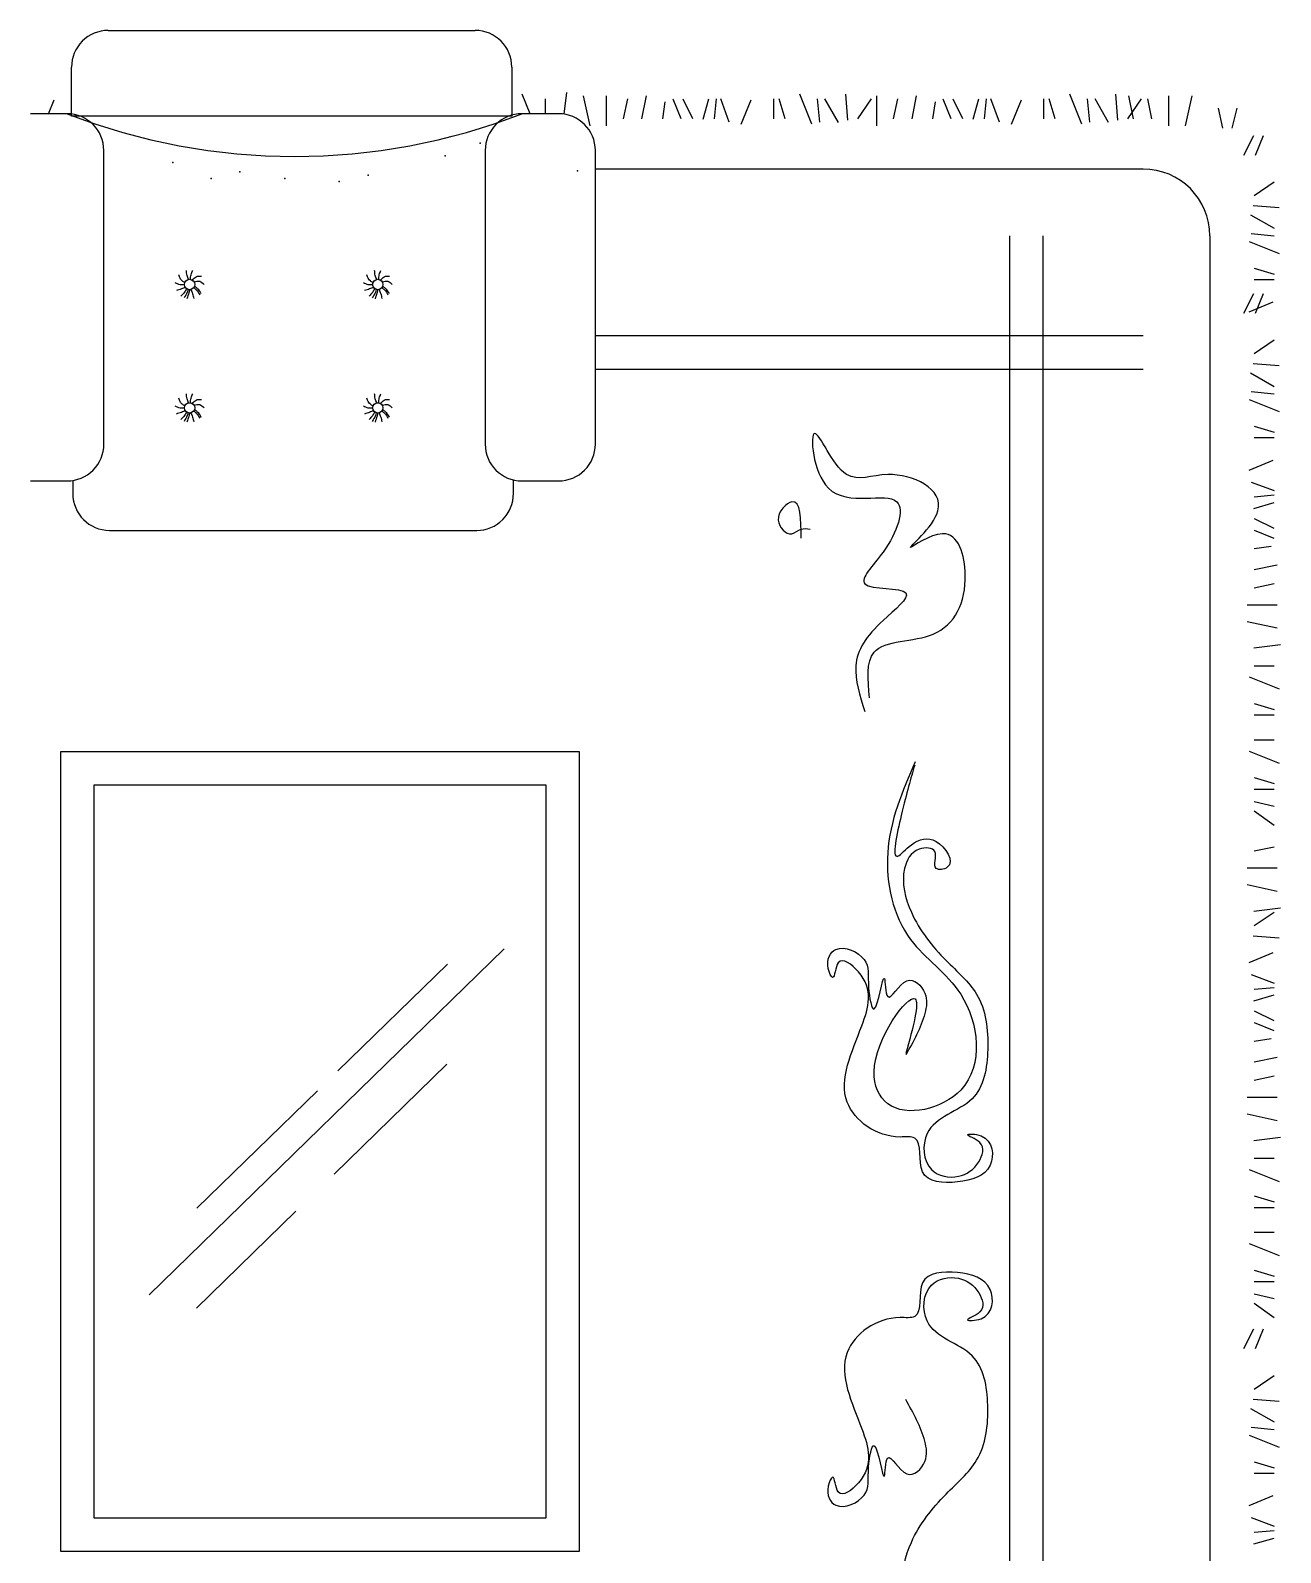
# Model space of a CAD drawing. Header units: millimetres. Extents: x 356 to 23963, y 1202 to 21076.
# Drawn here: x 22065 to 23937, y 13429 to 15709 of the extents above; entities that cross this region are included whole.
import ezdxf

# ---------------------------------------------------------------- set-up
doc = ezdxf.new("R2010")
doc.units = ezdxf.units.MM

msp = doc.modelspace()

# ---------------------------------------------------------------- linework, layer by layer
at = {"color": 0}
for p, q in [((22181.2, 15709.5, -342.9), (22730.7, 15709.5, -342.9)), ((22126.2, 15581.2, -342.9), (22126.2, 15654.5, -342.9)), ((22785.7, 15654.5, -342.9), (22785.7, 15581.2, -342.9)), ((22091.6, 15584.7, -342.9), (22100.1, 15605.3, -342.9)), ((22813.2, 15584.7, -342.9), (22801.4, 15614.2, -342.9)), ((22836.3, 15584.7, -342.9), (22836.3, 15607.1, -342.9)), ((22863.9, 15584.1, -342.9), (22867.9, 15616.5, -342.9)), ((22902.8, 15566.7, -342.9), (22892.8, 15611.5, -342.9)), ((22927.7, 15566.7, -342.9), (22927.7, 15611.5, -342.9)), ((22953, 15577.1, -342.9), (22959.4, 15607.1, -342.9)), ((22980.5, 15577.1, -342.9), (22987.4, 15611.5, -342.9)), ((23011.7, 15577.1, -342.9), (23015.6, 15602.3, -342.9)), ((23039.5, 15577.1, -342.9), (23027.3, 15606.5, -342.9)), ((23056.9, 15577.1, -342.9), (23042.2, 15606.5, -342.9)), ((23072.1, 15576.6, -342.9), (23080.8, 15607.1, -342.9)), ((23091.6, 15607.1, -342.9), (23088.8, 15577.1, -342.9)), ((23111.4, 15572.3, -342.9), (23098.5, 15607.1, -342.9)), ((23129.4, 15569.3, -342.9), (23144.3, 15605.3, -342.9)), ((23178, 15577.1, -342.9), (23178, 15607.1, -342.9)), ((23195.1, 15577.1, -342.9), (23186.1, 15607.1, -342.9)), ((23234.9, 15569.3, -342.9), (23216.9, 15614.2, -342.9)), ((23246.9, 15572.3, -342.9), (23243.4, 15607.1, -342.9)), ((23274.9, 15571.7, -342.9), (23254.7, 15607.1, -342.9)), ((23288.8, 15575.3, -342.9), (23285.8, 15614.2, -342.9)), ((23303.9, 15577.1, -342.9), (23324.2, 15607.1, -342.9)), ((23332.2, 15566.7, -342.9), (23332.2, 15611.5, -342.9)), ((23357.5, 15577.1, -342.9), (23364, 15607.1, -342.9)), ((23385.1, 15577.1, -342.9), (23391.9, 15611.5, -342.9)), ((23416.2, 15577.1, -342.9), (23420.1, 15602.3, -342.9)), ((23444, 15577.1, -342.9), (23431.8, 15606.5, -342.9)), ((23461.4, 15577.1, -342.9), (23446.7, 15606.5, -342.9)), ((23476.6, 15576.6, -342.9), (23485.3, 15607.1, -342.9)), ((23496.1, 15607.1, -342.9), (23493.4, 15577.1, -342.9)), ((23515.9, 15572.3, -342.9), (23503, 15607.1, -342.9)), ((23533.9, 15569.3, -342.9), (23548.9, 15605.3, -342.9)), ((23582.5, 15577.1, -342.9), (23582.5, 15607.1, -342.9)), ((23599.6, 15577.1, -342.9), (23590.6, 15607.1, -342.9)), ((23639.4, 15569.3, -342.9), (23621.4, 15614.2, -342.9)), ((23651.4, 15572.3, -342.9), (23647.9, 15607.1, -342.9)), ((23679.5, 15571.7, -342.9), (23659.2, 15607.1, -342.9)), ((23693.3, 15575.3, -342.9), (23690.3, 15614.2, -342.9)), ((23708.4, 15577.1, -342.9), (23728.7, 15607.1, -342.9)), ((23717, 15577.1, -342.9), (23710.1, 15611.5, -342.9)), ((23744.5, 15577.1, -342.9), (23738.1, 15607.1, -342.9)), ((23769.9, 15566.7, -342.9), (23769.9, 15611.5, -342.9)), ((23794.8, 15566.7, -342.9), (23804.7, 15611.5, -342.9)), ((22119.6, 15584.7, -342.9), (22064.6, 15584.7, -342.9)), ((22785.7, 15581.2, -342.9), (22126.2, 15581.2, -342.9)), ((22132.9, 15583.1, -342.9), (22131.4, 15580.2, -342.9)), ((22855.8, 15584.7, -342.9), (22800.8, 15584.7, -342.9)), ((23850.6, 15563.3, -342.9), (23844, 15593.3, -342.9)), ((23864.6, 15563.3, -342.9), (23872.1, 15593.3, -342.9)), ((23882.2, 15522.8, -342.9), (23896.9, 15552.2, -342.9)), ((23899.5, 15522.8, -342.9), (23911.8, 15552.2, -342.9)), ((22174.7, 15089.7, -342.9), (22174.6, 15529.7, -342.9)), ((22745.8, 15529.7, -342.9), (22745.8, 15089.7, -342.9)), ((22910.8, 15089.7, -342.9), (22910.8, 15529.7, -342.9)), ((23731.3, 15501.8, -342.9), (22910.8, 15501.8, -342.9)), ((23897.8, 15462.4, -342.9), (23927.7, 15482.6, -342.9)), ((23895.9, 15447.2, -342.9), (23934.9, 15444.2, -342.9)), ((23892.3, 15433.4, -342.9), (23927.7, 15413.1, -342.9)), ((23531.3, 15401.8, -342.9), (23531.3, 12943.3, -342.9)), ((23581.3, 15401.8, -342.9), (23581.3, 12961.2, -342.9)), ((23831.3, 15401.8, -342.9), (23831.3, 12501.6, -342.9)), ((23889.9, 15393.3, -342.9), (23934.9, 15375.3, -342.9)), ((23892.9, 15405.3, -342.9), (23927.7, 15401.8, -342.9)), ((23897.8, 15353.5, -342.9), (23927.7, 15344.5, -342.9)), ((23897.8, 15336.4, -342.9), (23927.7, 15336.4, -342.9)), ((23882.2, 15286, -342.9), (23896.9, 15315.4, -342.9)), ((23889.9, 15287.8, -342.9), (23925.9, 15302.8, -342.9)), ((23899.5, 15286, -342.9), (23911.8, 15315.4, -342.9)), ((23731.3, 15251.8, -342.9), (22910.8, 15251.8, -342.9)), ((23897.8, 15225.5, -342.9), (23927.7, 15245.8, -342.9)), ((23895.9, 15210.4, -342.9), (23934.9, 15207.4, -342.9)), ((23731.3, 15201.8, -342.9), (22910.8, 15201.8, -342.9)), ((23892.3, 15196.5, -342.9), (23927.7, 15176.3, -342.9)), ((23892.9, 15168.4, -342.9), (23927.7, 15165, -342.9)), ((23889.9, 15156.5, -342.9), (23934.9, 15138.5, -342.9)), ((23897.8, 15116.7, -342.9), (23927.7, 15107.6, -342.9)), ((23897.8, 15099.6, -342.9), (23927.7, 15099.6, -342.9)), ((23889.9, 15050.9, -342.9), (23925.9, 15065.9, -342.9)), ((22064.7, 15034.7, -342.9), (22119.7, 15034.7, -342.9)), ((22128.1, 15035.4, -342.9), (22128.1, 15015.6, -342.9)), ((22788.1, 15015.6, -342.9), (22788.1, 15036.2, -342.9)), ((22800.8, 15034.7, -342.9), (22855.8, 15034.7, -342.9)), ((23892.9, 15033, -342.9), (23927.7, 15020.1, -342.9)), ((23927.7, 15013.2, -342.9), (23897.8, 15010.4, -342.9)), ((23897.3, 14993.6, -342.9), (23927.7, 15002.4, -342.9)), ((22183.1, 14960.6, -342.9), (22733.1, 14960.6, -342.9)), ((23897.8, 14978.5, -342.9), (23927.2, 14963.8, -342.9)), ((23897.8, 14961.1, -342.9), (23927.2, 14948.9, -342.9)), ((23897.8, 14933.3, -342.9), (23922.9, 14937.1, -342.9)), ((23897.8, 14902.1, -342.9), (23932.1, 14909, -342.9)), ((23897.8, 14874.6, -342.9), (23927.7, 14881, -342.9)), ((23887.3, 14849.2, -342.9), (23932.1, 14849.2, -342.9)), ((23887.3, 14824.3, -342.9), (23932.1, 14814.4, -342.9)), ((23897.3, 14784.5, -342.9), (23937.1, 14789.5, -342.9)), ((23897.8, 14757.9, -342.9), (23927.7, 14757.9, -342.9)), ((23889.9, 14741, -342.9), (23934.9, 14723, -342.9)), ((23897.8, 14701.2, -342.9), (23927.7, 14692.2, -342.9)), ((23897.8, 14684.1, -342.9), (23927.7, 14684.1, -342.9)), ((23897.8, 14646.8, -342.9), (23927.7, 14646.8, -342.9)), ((22109.7, 14628.8, -342.9), (22109.7, 13431.5, -342.9)), ((22886.9, 14628.8, -342.9), (22109.7, 14628.8, -342.9)), ((22886.9, 13431.5, -342.9), (22886.9, 14628.8, -342.9)), ((23889.9, 14630, -342.9), (23934.9, 14612, -342.9)), ((22159.7, 14578.8, -342.9), (22159.7, 13481.5, -342.9)), ((22836.9, 14578.8, -342.9), (22159.7, 14578.8, -342.9)), ((22836.9, 13481.5, -342.9), (22836.9, 14578.8, -342.9)), ((23897.8, 14590.2, -342.9), (23927.7, 14581.2, -342.9)), ((23897.8, 14573.1, -342.9), (23927.7, 14573.1, -342.9)), ((23897.8, 14554.4, -342.9), (23927.7, 14547.7, -342.9)), ((23897.8, 14540.5, -342.9), (23927.7, 14519.1, -342.9)), ((23897.8, 14480.4, -342.9), (23927.7, 14486.8, -342.9)), ((23887.3, 14455, -342.9), (23932.1, 14455, -342.9)), ((23887.3, 14430.1, -342.9), (23932.1, 14420.2, -342.9)), ((23897.3, 14390.3, -342.9), (23937.1, 14395.3, -342.9)), ((23897.8, 14368.6, -342.9), (23927.7, 14388.8, -342.9)), ((23895.9, 14353.4, -342.9), (23934.9, 14350.4, -342.9)), ((22242.4, 13815.6, -342.9), (22774.3, 14333.8, -342.9)), ((23889.9, 14313.3, -342.9), (23925.9, 14328.3, -342.9)), ((22525.2, 14151, -342.9), (22689.1, 14310.7, -342.9)), ((23892.9, 14295.4, -342.9), (23927.7, 14282.5, -342.9)), ((23927.7, 14275.6, -342.9), (23897.8, 14272.8, -342.9)), ((23897.3, 14256, -342.9), (23927.7, 14264.8, -342.9)), ((23897.8, 14240.9, -342.9), (23927.2, 14226.2, -342.9)), ((23897.8, 14223.5, -342.9), (23927.2, 14211.3, -342.9)), ((23897.8, 14195.7, -342.9), (23922.9, 14199.6, -342.9)), ((22519.4, 13996.3, -342.9), (22688.4, 14161, -342.9)), ((23897.8, 14164.5, -342.9), (23932.1, 14171.4, -342.9)), ((23897.8, 14137, -342.9), (23927.7, 14143.4, -342.9)), ((22314, 13945.3, -342.9), (22494.6, 14121.3, -342.9)), ((23887.3, 14111.7, -342.9), (23932.1, 14111.7, -342.9)), ((23887.3, 14086.8, -342.9), (23932.1, 14076.8, -342.9)), ((23897.3, 14046.9, -342.9), (23937.1, 14051.9, -342.9)), ((23889.9, 14003.4, -342.9), (23934.9, 13985.4, -342.9)), ((23897.8, 14020.3, -342.9), (23927.7, 14020.3, -342.9)), ((23897.8, 13963.6, -342.9), (23927.7, 13954.6, -342.9)), ((22313.3, 13795.5, -342.9), (22462.3, 13940.6, -342.9)), ((23897.8, 13946.5, -342.9), (23927.7, 13946.5, -342.9)), ((23897.8, 13909.3, -342.9), (23927.7, 13909.3, -342.9)), ((23889.9, 13892.4, -342.9), (23934.9, 13874.4, -342.9)), ((23897.8, 13852.6, -342.9), (23927.7, 13843.6, -342.9)), ((23897.8, 13835.5, -342.9), (23927.7, 13835.5, -342.9)), ((23897.8, 13816.8, -342.9), (23927.7, 13810.1, -342.9)), ((23897.8, 13802.9, -342.9), (23927.7, 13781.6, -342.9)), ((23882.2, 13734.9, -342.9), (23896.9, 13764.3, -342.9)), ((23899.5, 13734.9, -342.9), (23911.8, 13764.3, -342.9)), ((23897.8, 13674.4, -342.9), (23927.7, 13694.6, -342.9)), ((23895.9, 13659.2, -342.9), (23934.9, 13656.2, -342.9)), ((23892.3, 13645.4, -342.9), (23927.7, 13625.2, -342.9)), ((23892.9, 13617.3, -342.9), (23927.7, 13613.8, -342.9)), ((23889.9, 13605.3, -342.9), (23934.9, 13587.4, -342.9)), ((23897.8, 13565.5, -342.9), (23927.7, 13556.5, -342.9)), ((23897.8, 13548.4, -342.9), (23927.7, 13548.4, -342.9)), ((23889.9, 13499.8, -342.9), (23925.9, 13514.8, -342.9)), ((22159.7, 13481.5, -342.9), (22836.9, 13481.5, -342.9)), ((23892.9, 13481.8, -342.9), (23927.7, 13469, -342.9)), ((23927.7, 13462, -342.9), (23897.8, 13459.3, -342.9)), ((22109.7, 13431.5, -342.9), (22886.9, 13431.5, -342.9)), ((23897.3, 13442.5, -342.9), (23927.7, 13451.2, -342.9))]:
    msp.add_line(p, q, dxfattribs=at)
for centre in [(22303, 15328.9, -342.9), (22584.9, 15328.9, -342.9), (22303, 15144.1, -342.9), (22584.9, 15144.1, -342.9)]:
    msp.add_circle(centre, 7.76, dxfattribs=at)
for centre, radius, start, end in [((22181.2, 15654.5, -342.9), 55, 90.0003, 180.0003), ((22730.7, 15654.5, -342.9), 55, 0.0003, 90.0003), ((22460.2, 16460.3, -342.9), 939.5, 248.7452, 291.2555), ((22119.6, 15529.7, -342.9), 55, 0.0003, 90.0003), ((22800.8, 15529.7, -342.9), 55, 90.0003, 180.0003), ((22855.8, 15529.7, -342.9), 55, 0.0003, 90.0003), ((23731.3, 15401.8, -342.9), 100, 0, 90), ((22119.7, 15089.7, -342.9), 55, 270.0003, 0.0003), ((22800.8, 15089.7, -342.9), 55, 180.0003, 270.0003), ((22855.8, 15089.7, -342.9), 55, 270.0003, 0.0003), ((22183.1, 15015.6, -342.9), 55, 180.0003, 270.0003), ((22733.1, 15015.6, -342.9), 55, 270.0003, 0.0003)]:
    msp.add_arc(centre, radius, start, end, dxfattribs=at)
for points, knots in [([(22301.6, 15336.5, -342.9), (22300.7, 15338.5, -342.9), (22298.7, 15342.8, -342.9), (22298.4, 15347.6, -342.9), (22298.3, 15350.1, -342.9)], [0, 0, 0, 0, 5.930312, 12.843632, 12.843632, 12.843632, 12.843632]), ([(22304.4, 15336.5, -342.9), (22304.5, 15338.9, -342.9), (22304.8, 15343.6, -342.9), (22306.8, 15347.9, -342.9), (22307.9, 15350.1, -342.9)], [0, 0, 0, 0, 6.497422, 12.853051, 12.853051, 12.853051, 12.853051]), ([(22583.5, 15336.5, -342.9), (22582.5, 15338.5, -342.9), (22580.6, 15342.8, -342.9), (22580.3, 15347.6, -342.9), (22580.2, 15350.1, -342.9)], [0, 0, 0, 0, 5.930312, 12.843632, 12.843632, 12.843632, 12.843632]), ([(22586.3, 15336.5, -342.9), (22586.4, 15338.9, -342.9), (22586.7, 15343.6, -342.9), (22588.7, 15347.9, -342.9), (22589.7, 15350.1, -342.9)], [0, 0, 0, 0, 6.497422, 12.853051, 12.853051, 12.853051, 12.853051]), ([(22295.3, 15328.3, -342.9), (22293.1, 15328.2, -342.9), (22288.2, 15328.1, -342.9), (22283.8, 15330.3, -342.9), (22281.4, 15331.5, -342.9)], [0, 0, 0, 0, 5.895147, 13.127489, 13.127489, 13.127489, 13.127489]), ([(22296.6, 15324.5, -342.9), (22294.6, 15323.7, -342.9), (22290.3, 15321.9, -342.9), (22285.8, 15320.5, -342.9), (22283.2, 15319.7, -342.9)], [0, 0, 0, 0, 5.674604, 12.874291, 12.874291, 12.874291, 12.874291]), ([(22295.9, 15332.1, -342.9), (22294.5, 15332.7, -342.9), (22290.9, 15334.4, -342.9), (22288.3, 15339, -342.9), (22287.1, 15342.3, -342.9), (22286.7, 15343.3, -342.9)], [0, 0, 0, 0, 4.195117, 10.720817, 13.688099, 13.688099, 13.688099, 13.688099]), ([(22298.4, 15322.6, -342.9), (22297.5, 15320.9, -342.9), (22295.2, 15316.7, -342.9), (22291.9, 15313.4, -342.9), (22289.9, 15311.5, -342.9)], [0, 0, 0, 0, 5.351689, 12.796405, 12.796405, 12.796405, 12.796405]), ([(22307.3, 15335.3, -342.9), (22309, 15337.4, -342.9), (22312.4, 15341.8, -342.9), (22317.9, 15341.5, -342.9), (22320.8, 15341.4, -342.9)], [0, 0, 0, 0, 6.856105, 14.205505, 14.205505, 14.205505, 14.205505]), ([(22309.1, 15324.1, -342.9), (22310.5, 15323.1, -342.9), (22314.4, 15320.3, -342.9), (22316.7, 15316.1, -342.9), (22318.2, 15313.3, -342.9)], [0, 0, 0, 0, 4.546199, 12.962709, 12.962709, 12.962709, 12.962709]), ([(22309.7, 15332.8, -342.9), (22312.7, 15333.6, -342.9), (22318.4, 15335.2, -342.9), (22322.7, 15331, -342.9), (22324.8, 15328.9, -342.9)], [0, 0, 0, 0, 7.761402, 15.149629, 15.149629, 15.149629, 15.149629]), ([(22310.4, 15326.5, -342.9), (22311.7, 15325.6, -342.9), (22315.8, 15322.7, -342.9), (22318.2, 15318.2, -342.9), (22319.9, 15315.2, -342.9)], [0, 0, 0, 0, 4.266067, 13.575664, 13.575664, 13.575664, 13.575664]), ([(22577.1, 15328.3, -342.9), (22574.9, 15328.2, -342.9), (22570.1, 15328.1, -342.9), (22565.7, 15330.3, -342.9), (22563.3, 15331.5, -342.9)], [0, 0, 0, 0, 5.895147, 13.127489, 13.127489, 13.127489, 13.127489]), ([(22578.4, 15324.5, -342.9), (22576.5, 15323.7, -342.9), (22572.2, 15321.9, -342.9), (22567.6, 15320.5, -342.9), (22565.1, 15319.7, -342.9)], [0, 0, 0, 0, 5.674604, 12.874291, 12.874291, 12.874291, 12.874291]), ([(22577.8, 15332.1, -342.9), (22576.4, 15332.7, -342.9), (22572.7, 15334.4, -342.9), (22570.1, 15339, -342.9), (22569, 15342.3, -342.9), (22568.6, 15343.3, -342.9)], [0, 0, 0, 0, 4.195117, 10.720817, 13.688099, 13.688099, 13.688099, 13.688099]), ([(22580.3, 15322.6, -342.9), (22579.4, 15320.9, -342.9), (22577.1, 15316.7, -342.9), (22573.8, 15313.4, -342.9), (22571.8, 15311.5, -342.9)], [0, 0, 0, 0, 5.351689, 12.796405, 12.796405, 12.796405, 12.796405]), ([(22589.2, 15335.3, -342.9), (22590.9, 15337.4, -342.9), (22594.2, 15341.8, -342.9), (22599.8, 15341.5, -342.9), (22602.7, 15341.4, -342.9)], [0, 0, 0, 0, 6.856105, 14.205505, 14.205505, 14.205505, 14.205505]), ([(22591, 15324.1, -342.9), (22592.4, 15323.1, -342.9), (22596.3, 15320.3, -342.9), (22598.6, 15316.1, -342.9), (22600.1, 15313.3, -342.9)], [0, 0, 0, 0, 4.546199, 12.962709, 12.962709, 12.962709, 12.962709]), ([(22591.6, 15332.8, -342.9), (22594.5, 15333.6, -342.9), (22600.3, 15335.2, -342.9), (22604.6, 15331, -342.9), (22606.6, 15328.9, -342.9)], [0, 0, 0, 0, 7.761402, 15.149629, 15.149629, 15.149629, 15.149629]), ([(22592.3, 15326.5, -342.9), (22593.5, 15325.6, -342.9), (22597.6, 15322.7, -342.9), (22600.1, 15318.2, -342.9), (22601.8, 15315.2, -342.9)], [0, 0, 0, 0, 4.266067, 13.575664, 13.575664, 13.575664, 13.575664]), ([(22300.9, 15321.4, -342.9), (22300.4, 15320, -342.9), (22298.8, 15315.6, -342.9), (22296.5, 15311.5, -342.9), (22294.9, 15308.7, -342.9)], [0, 0, 0, 0, 3.947036, 12.81534, 12.81534, 12.81534, 12.81534]), ([(22303.1, 15321.1, -342.9), (22302.7, 15319.6, -342.9), (22301.5, 15315, -342.9), (22300, 15310.5, -342.9), (22298.9, 15307.5, -342.9)], [0, 0, 0, 0, 4.307472, 12.949294, 12.949294, 12.949294, 12.949294]), ([(22305, 15321.4, -342.9), (22305.8, 15319.3, -342.9), (22307.6, 15315, -342.9), (22308.7, 15310.4, -342.9), (22309.2, 15308, -342.9)], [0, 0, 0, 0, 6.012824, 12.754506, 12.754506, 12.754506, 12.754506]), ([(22582.7, 15321.4, -342.9), (22582.3, 15320, -342.9), (22580.7, 15315.6, -342.9), (22578.4, 15311.5, -342.9), (22576.7, 15308.7, -342.9)], [0, 0, 0, 0, 3.947036, 12.81534, 12.81534, 12.81534, 12.81534]), ([(22585, 15321.1, -342.9), (22584.6, 15319.6, -342.9), (22583.4, 15315, -342.9), (22581.8, 15310.5, -342.9), (22580.8, 15307.5, -342.9)], [0, 0, 0, 0, 4.307472, 12.949294, 12.949294, 12.949294, 12.949294]), ([(22586.9, 15321.4, -342.9), (22587.7, 15319.3, -342.9), (22589.5, 15315, -342.9), (22590.6, 15310.4, -342.9), (22591.1, 15308, -342.9)], [0, 0, 0, 0, 6.012824, 12.754506, 12.754506, 12.754506, 12.754506]), ([(22301.6, 15151.7, -342.9), (22300.7, 15153.7, -342.9), (22298.7, 15158, -342.9), (22298.4, 15162.8, -342.9), (22298.3, 15165.3, -342.9)], [0, 0, 0, 0, 5.930312, 12.843632, 12.843632, 12.843632, 12.843632]), ([(22304.4, 15151.7, -342.9), (22304.5, 15154.1, -342.9), (22304.8, 15158.9, -342.9), (22306.8, 15163.2, -342.9), (22307.9, 15165.3, -342.9)], [0, 0, 0, 0, 6.497422, 12.853051, 12.853051, 12.853051, 12.853051]), ([(22583.5, 15151.7, -342.9), (22582.5, 15153.7, -342.9), (22580.6, 15158, -342.9), (22580.3, 15162.8, -342.9), (22580.2, 15165.3, -342.9)], [0, 0, 0, 0, 5.930312, 12.843632, 12.843632, 12.843632, 12.843632]), ([(22586.3, 15151.7, -342.9), (22586.4, 15154.1, -342.9), (22586.7, 15158.9, -342.9), (22588.7, 15163.2, -342.9), (22589.7, 15165.3, -342.9)], [0, 0, 0, 0, 6.497422, 12.853051, 12.853051, 12.853051, 12.853051]), ([(22295.3, 15143.5, -342.9), (22293.1, 15143.4, -342.9), (22288.2, 15143.3, -342.9), (22283.8, 15145.5, -342.9), (22281.4, 15146.7, -342.9)], [0, 0, 0, 0, 5.895147, 13.127489, 13.127489, 13.127489, 13.127489]), ([(22296.6, 15139.8, -342.9), (22294.6, 15139, -342.9), (22290.3, 15137.1, -342.9), (22285.8, 15135.7, -342.9), (22283.2, 15134.9, -342.9)], [0, 0, 0, 0, 5.674604, 12.874291, 12.874291, 12.874291, 12.874291]), ([(22295.9, 15147.3, -342.9), (22294.5, 15148, -342.9), (22290.9, 15149.6, -342.9), (22288.3, 15154.3, -342.9), (22287.1, 15157.5, -342.9), (22286.7, 15158.6, -342.9)], [0, 0, 0, 0, 4.195117, 10.720817, 13.688099, 13.688099, 13.688099, 13.688099]), ([(22307.3, 15150.5, -342.9), (22309, 15152.6, -342.9), (22312.4, 15157, -342.9), (22317.9, 15156.8, -342.9), (22320.8, 15156.6, -342.9)], [0, 0, 0, 0, 6.856105, 14.205505, 14.205505, 14.205505, 14.205505]), ([(22309.7, 15148, -342.9), (22312.7, 15148.8, -342.9), (22318.4, 15150.4, -342.9), (22322.7, 15146.2, -342.9), (22324.8, 15144.2, -342.9)], [0, 0, 0, 0, 7.761402, 15.149629, 15.149629, 15.149629, 15.149629]), ([(22310.4, 15141.7, -342.9), (22311.7, 15140.8, -342.9), (22315.8, 15137.9, -342.9), (22318.2, 15133.5, -342.9), (22319.9, 15130.4, -342.9)], [0, 0, 0, 0, 4.266067, 13.575664, 13.575664, 13.575664, 13.575664]), ([(22577.1, 15143.5, -342.9), (22574.9, 15143.4, -342.9), (22570.1, 15143.3, -342.9), (22565.7, 15145.5, -342.9), (22563.3, 15146.7, -342.9)], [0, 0, 0, 0, 5.895147, 13.127489, 13.127489, 13.127489, 13.127489]), ([(22578.4, 15139.8, -342.9), (22576.5, 15139, -342.9), (22572.2, 15137.1, -342.9), (22567.6, 15135.7, -342.9), (22565.1, 15134.9, -342.9)], [0, 0, 0, 0, 5.674604, 12.874291, 12.874291, 12.874291, 12.874291]), ([(22577.8, 15147.3, -342.9), (22576.4, 15148, -342.9), (22572.7, 15149.6, -342.9), (22570.1, 15154.3, -342.9), (22569, 15157.5, -342.9), (22568.6, 15158.6, -342.9)], [0, 0, 0, 0, 4.195117, 10.720817, 13.688099, 13.688099, 13.688099, 13.688099]), ([(22589.2, 15150.5, -342.9), (22590.9, 15152.6, -342.9), (22594.2, 15157, -342.9), (22599.8, 15156.8, -342.9), (22602.7, 15156.6, -342.9)], [0, 0, 0, 0, 6.856105, 14.205505, 14.205505, 14.205505, 14.205505]), ([(22591.6, 15148, -342.9), (22594.5, 15148.8, -342.9), (22600.3, 15150.4, -342.9), (22604.6, 15146.2, -342.9), (22606.6, 15144.2, -342.9)], [0, 0, 0, 0, 7.761402, 15.149629, 15.149629, 15.149629, 15.149629]), ([(22592.3, 15141.7, -342.9), (22593.5, 15140.8, -342.9), (22597.6, 15137.9, -342.9), (22600.1, 15133.5, -342.9), (22601.8, 15130.4, -342.9)], [0, 0, 0, 0, 4.266067, 13.575664, 13.575664, 13.575664, 13.575664]), ([(22298.4, 15137.8, -342.9), (22297.5, 15136.1, -342.9), (22295.2, 15131.9, -342.9), (22291.9, 15128.6, -342.9), (22289.9, 15126.7, -342.9)], [0, 0, 0, 0, 5.351689, 12.796405, 12.796405, 12.796405, 12.796405]), ([(22300.9, 15136.6, -342.9), (22300.4, 15135.3, -342.9), (22298.8, 15130.8, -342.9), (22296.5, 15126.7, -342.9), (22294.9, 15123.9, -342.9)], [0, 0, 0, 0, 3.947036, 12.81534, 12.81534, 12.81534, 12.81534]), ([(22303.1, 15136.3, -342.9), (22302.7, 15134.8, -342.9), (22301.5, 15130.2, -342.9), (22300, 15125.7, -342.9), (22298.9, 15122.7, -342.9)], [0, 0, 0, 0, 4.307472, 12.949294, 12.949294, 12.949294, 12.949294]), ([(22305, 15136.6, -342.9), (22305.8, 15134.6, -342.9), (22307.6, 15130.2, -342.9), (22308.7, 15125.7, -342.9), (22309.2, 15123.2, -342.9)], [0, 0, 0, 0, 6.012824, 12.754506, 12.754506, 12.754506, 12.754506]), ([(22309.1, 15139.3, -342.9), (22310.5, 15138.4, -342.9), (22314.4, 15135.6, -342.9), (22316.7, 15131.3, -342.9), (22318.2, 15128.6, -342.9)], [0, 0, 0, 0, 4.546199, 12.962709, 12.962709, 12.962709, 12.962709]), ([(22580.3, 15137.8, -342.9), (22579.4, 15136.1, -342.9), (22577.1, 15131.9, -342.9), (22573.8, 15128.6, -342.9), (22571.8, 15126.7, -342.9)], [0, 0, 0, 0, 5.351689, 12.796405, 12.796405, 12.796405, 12.796405]), ([(22582.7, 15136.6, -342.9), (22582.3, 15135.3, -342.9), (22580.7, 15130.8, -342.9), (22578.4, 15126.7, -342.9), (22576.7, 15123.9, -342.9)], [0, 0, 0, 0, 3.947036, 12.81534, 12.81534, 12.81534, 12.81534]), ([(22585, 15136.3, -342.9), (22584.6, 15134.8, -342.9), (22583.4, 15130.2, -342.9), (22581.8, 15125.7, -342.9), (22580.8, 15122.7, -342.9)], [0, 0, 0, 0, 4.307472, 12.949294, 12.949294, 12.949294, 12.949294]), ([(22586.9, 15136.6, -342.9), (22587.7, 15134.6, -342.9), (22589.5, 15130.2, -342.9), (22590.6, 15125.7, -342.9), (22591.1, 15123.2, -342.9)], [0, 0, 0, 0, 6.012824, 12.754506, 12.754506, 12.754506, 12.754506]), ([(22591, 15139.3, -342.9), (22592.4, 15138.4, -342.9), (22596.3, 15135.6, -342.9), (22598.6, 15131.3, -342.9), (22600.1, 15128.6, -342.9)], [0, 0, 0, 0, 4.546199, 12.962709, 12.962709, 12.962709, 12.962709])]:
    msp.add_open_spline(points, degree=3, knots=knots, dxfattribs=at)
for points in [[(23321.4, 14709.7, -342.9), (23328.2, 14778, -342.9), (23417, 14805.3, -342.9), (23464.9, 14894.1, -342.9), (23430.7, 14955.6, -342.9), (23382.9, 14935.1, -342.9), (23423.9, 14989.7, -342.9), (23348.7, 15044.3, -342.9), (23287.2, 15044.3, -342.9), (23239.4, 15105.8, -342.9), (23259.9, 15023.9, -342.9), (23362.4, 15003.4, -342.9), (23341.9, 14928.2, -342.9), (23314.5, 14880.4, -342.9), (23376, 14866.8, -342.9), (23341.9, 14825.8, -342.9), (23300.9, 14757.5, -342.9), (23314.5, 14689.2, -342.9)], [(23218.9, 14948.7, -342.9), (23205.2, 15003.4, -342.9), (23184.7, 14976, -342.9), (23205.2, 14955.6, -342.9), (23218.9, 14962.4, -342.9), (23232.5, 14962.4, -342.9)], [(23389.1, 14609.1, -342.9), (23368.9, 14533.4, -342.9), (23363.9, 14472.8, -342.9), (23384.1, 14489.6, -342.9), (23421.1, 14494.7, -342.9), (23438, 14455.9, -342.9), (23421.1, 14454.3, -342.9), (23419.5, 14479.5, -342.9), (23395.9, 14482.9, -342.9), (23374, 14454.3, -342.9), (23384.1, 14388.6, -342.9), (23436.3, 14316.2, -342.9), (23481.8, 14265.7, -342.9), (23498.6, 14183.2, -342.9), (23475, 14109.1, -342.9), (23407.7, 14057, -342.9), (23414.4, 14003.1, -342.9), (23454.8, 13993, -342.9), (23485.1, 14014.9, -342.9), (23486.8, 14043.5, -342.9), (23468.3, 14055.3, -342.9), (23488.5, 14053.6, -342.9), (23502, 14009.8, -342.9), (23453.1, 13984.6, -342.9), (23400.9, 13999.7, -342.9), (23389.1, 14050.2, -342.9), (23367.2, 14051.9, -342.9), (23288.1, 14104.1, -342.9), (23310, 14218.6, -342.9), (23304.9, 14299.4, -342.9), (23274.6, 14312.8, -342.9), (23266.2, 14291, -342.9), (23259.5, 14304.4, -342.9), (23271.2, 14333, -342.9), (23313.4, 14317.9, -342.9), (23320.1, 14275.8, -342.9), (23328.5, 14243.8, -342.9), (23343.7, 14289.3, -342.9), (23348.7, 14262.3, -342.9), (23377.3, 14285.9, -342.9), (23404.3, 14267.4, -342.9), (23404.3, 14237.1, -342.9), (23375.7, 14174.8, -342.9)], [(23389.7, 14614.1, -342.9), (23348.7, 14477.5, -342.9), (23382.9, 14347.7, -342.9), (23458, 14265.8, -342.9), (23458, 14122.3, -342.9), (23348.7, 14101.8, -342.9), (23328.2, 14149.6, -342.9), (23389.7, 14258.9, -342.9), (23376, 14177, -342.9)], [(23389.1, 13224.2, -342.9), (23368.9, 13299.9, -342.9), (23363.9, 13360.5, -342.9), (23384.1, 13343.7, -342.9), (23421.1, 13338.6, -342.9), (23438, 13377.3, -342.9), (23421.1, 13379, -342.9), (23419.5, 13353.8, -342.9), (23395.9, 13350.4, -342.9), (23374, 13379, -342.9), (23384.1, 13444.7, -342.9), (23436.3, 13517.1, -342.9), (23481.8, 13567.6, -342.9), (23498.6, 13650.1, -342.9), (23475, 13724.1, -342.9), (23407.7, 13776.3, -342.9), (23414.4, 13830.2, -342.9), (23454.8, 13840.3, -342.9), (23485.1, 13818.4, -342.9), (23486.8, 13789.8, -342.9), (23468.3, 13778, -342.9), (23488.5, 13779.7, -342.9), (23502, 13823.5, -342.9), (23453.1, 13848.7, -342.9), (23400.9, 13833.6, -342.9), (23389.1, 13783.1, -342.9), (23367.2, 13781.4, -342.9), (23288.1, 13729.2, -342.9), (23310, 13614.7, -342.9), (23304.9, 13533.9, -342.9), (23274.6, 13520.4, -342.9), (23266.2, 13542.3, -342.9), (23259.5, 13528.9, -342.9), (23271.2, 13500.2, -342.9), (23313.4, 13515.4, -342.9), (23320.1, 13557.5, -342.9), (23328.5, 13589.5, -342.9), (23343.7, 13544, -342.9), (23348.7, 13570.9, -342.9), (23377.3, 13547.4, -342.9), (23404.3, 13565.9, -342.9), (23404.3, 13596.2, -342.9), (23375.7, 13658.5, -342.9)]]:
    msp.add_spline(points, degree=3, dxfattribs=at)
for p in [(22738.3, 15540.7, -342.9), (22277.8, 15511.9, -342.9), (22685.6, 15521.5, -342.9), (22335.3, 15487.9, -342.9), (22378.5, 15497.5, -342.9), (22445.7, 15487.9, -342.9), (22527.2, 15483.1, -342.9), (22570.4, 15492.7, -342.9), (22884, 15499, -342.9)]:
    msp.add_point(p, dxfattribs=at)

doc.saveas('drawing.dxf')
